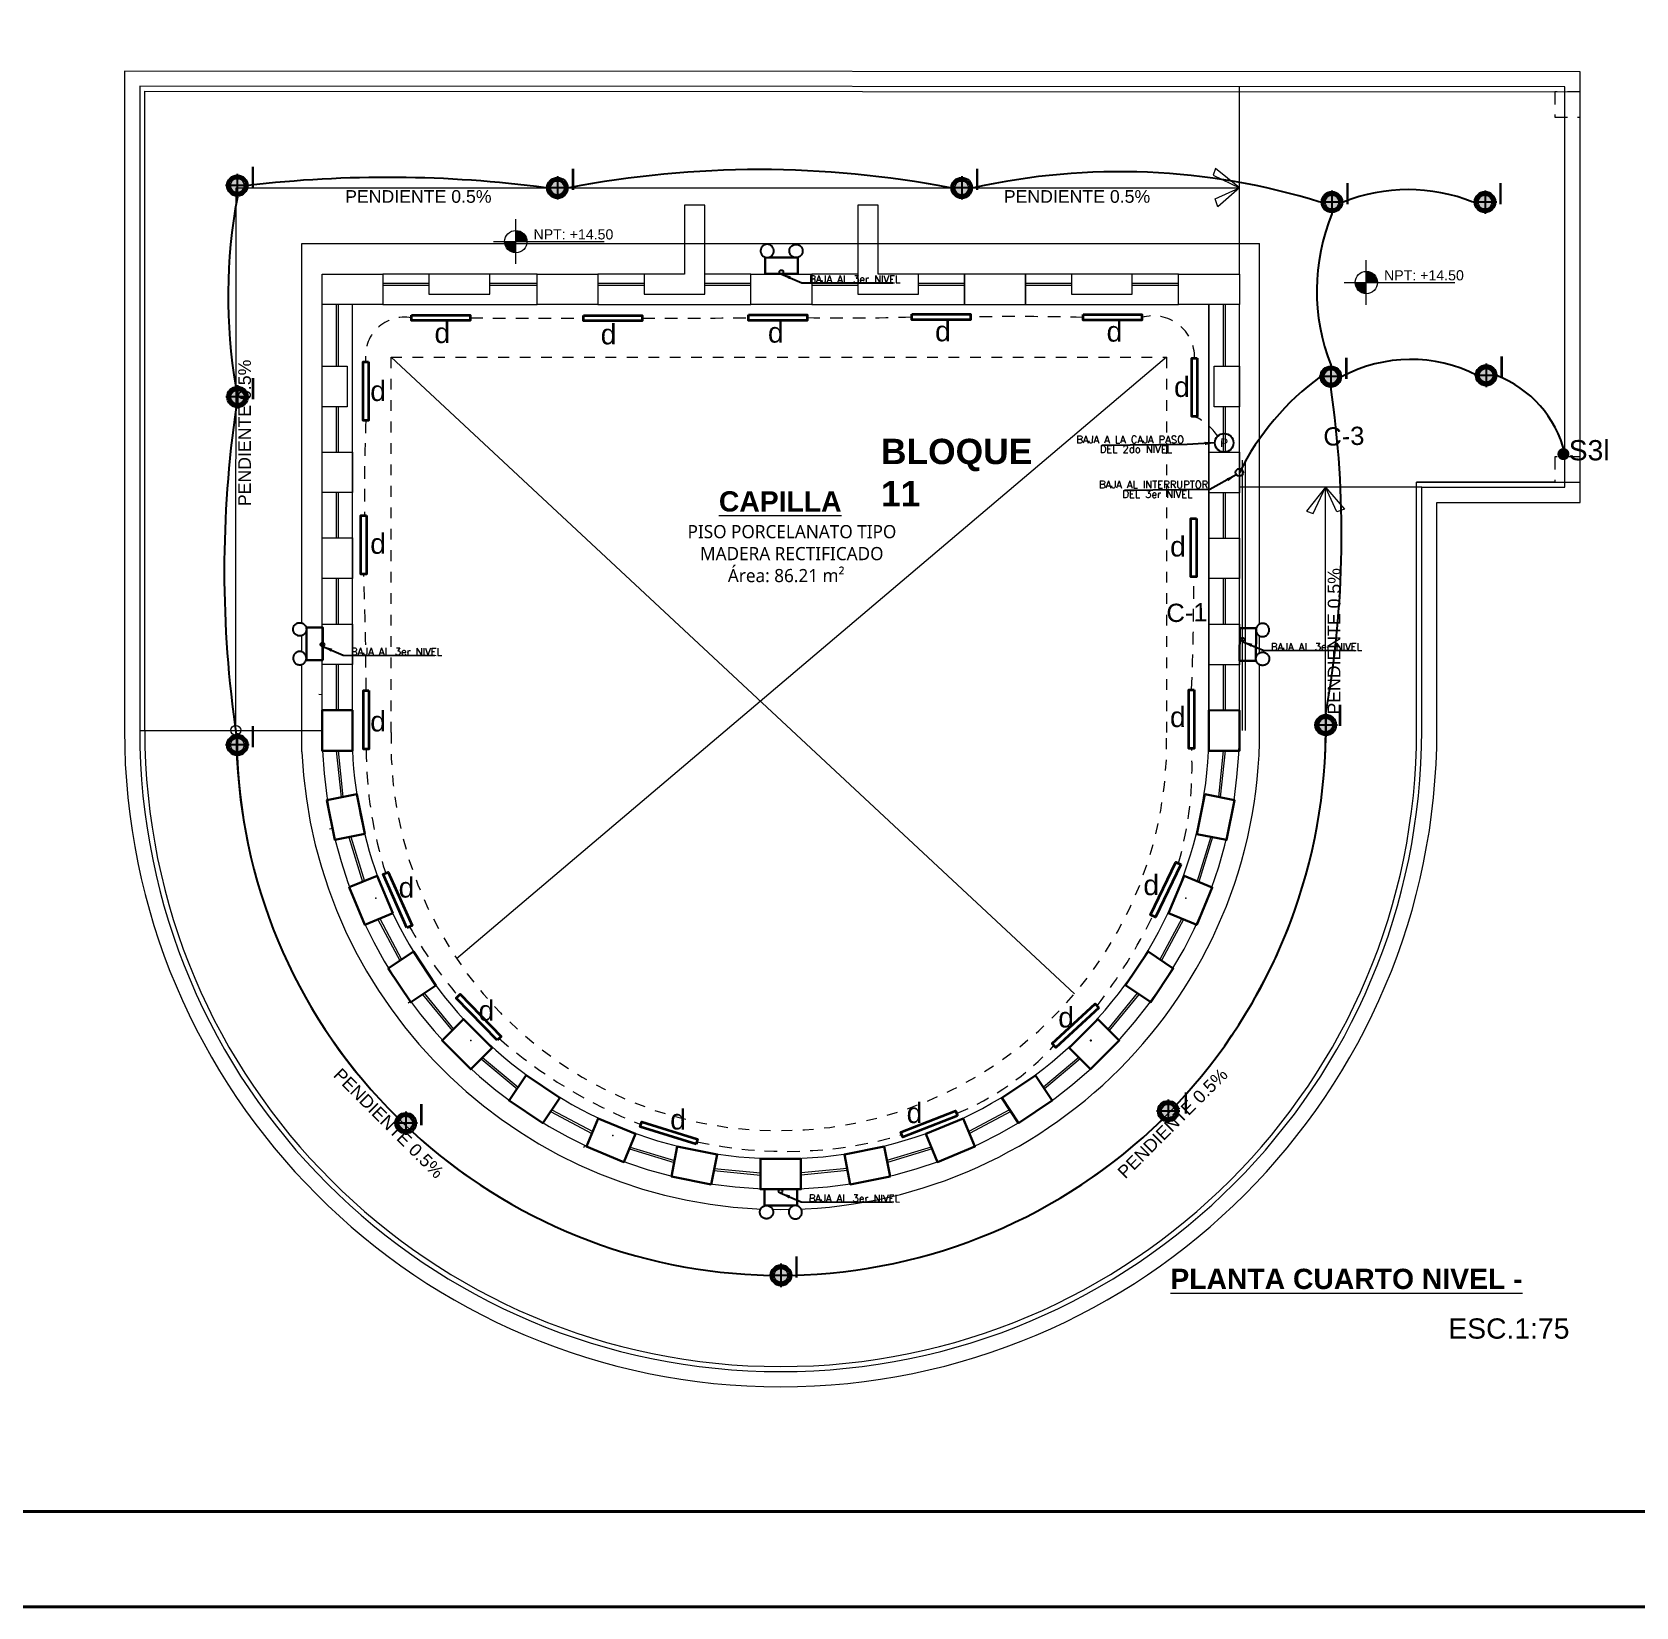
# Model space of a CAD drawing. Header units: metres. Extents: x 44.2 to 92, y 190.7 to 278.8.
# Drawn here: x 64.15 to 79.99, y 245.24 to 260.78 of the extents above; entities that cross this region are included whole.
import ezdxf
from ezdxf.enums import TextEntityAlignment as Align

# ---------------------------------------------------------------- set-up
doc = ezdxf.new("R2010")
doc.units = ezdxf.units.M
doc.set_wipeout_variables(frame=1)
for name, pattern in [('CONTINUA', [0]), ('Dashed', [0.211667, 0.105833, -0.105833]), ('DASHED2', [0.375, 0.25, -0.125]), ('HIDDEN2', [0.1875, 0.125, -0.0625])]:
    doc.linetypes.add(name, pattern=pattern)
for name, color, linetype, lineweight in [('A-DOOR', 31, 'Continuous', 18), ('corriente debil', 30, 'Continuous', 15), ('Cotas varias El', 253, 'Continuous', 13), ('Emergencia', 20, 'Continuous', 25), ('GRAFO01', 7, 'Continuous', 0), ('letras sr', 7, 'Continuous', 5), ('TOMACORRIENTE', 5, 'HIDDEN2', 30)]:
    doc.layers.add(name, color=color, linetype=linetype, lineweight=lineweight)
doc.layers.add('ALUMBRADO', color=1, linetype='Continuous')
doc.layers.add('Annotation - Text_Pen_No__167', color=7, linetype='Continuous', lineweight=13, true_color=0x6a6a6a)
doc.styles.add('01COTAS', font='romans.shx')
doc.styles.add('GENERATED_STYLE_1', font='')
doc.styles.add('GENERATED_STYLE_3', font='romand.shx')
doc.styles.add('Santa Rosa 1 50', font='trebuc.ttf')
doc.styles.get("Standard").update_dxf_attribs({"font": 'arial.ttf'})
doc.styles.get('GENERATED_STYLE_1').set_extended_font_data('Arial', bold=True)
doc.dimstyles.new('DIM-50-PLANTA', dxfattribs={"dimscale": 0.05, "dimtxt": 2, "dimasz": 2, "dimexe": 2, "dimexo": 2, "dimgap": 1, "dimtad": 1, "dimdec": 0, "dimlfac": 1000, "dimdsep": 46, "dimtxsty": '01COTAS', "dimcen": 25, "dimclrd": 9, "dimclre": 9, "dimclrt": 7, "dimadec": 0, "dimazin": 0, "dimtfac": 1, "dimtdec": 0, "dimtmove": 2, "dimatfit": 3, "dimfxl": 1, "dimtolj": 1, "dimtzin": 0, "dimarcsym": 0})

# ---------------------------------------------------------------- blocks, each defined once
blk = doc.blocks.new('*U154')
at = {"color": 3, "lineweight": 30}
blk.add_lwpolyline([(0.15, -0.2), (-0.15, -0.2), (-0.15, 0.2), (0.15, 0.2), (0.15, -0.2)], dxfattribs=at)
blk = doc.blocks.new('*U155')
at = {"layer": 'Cotas varias El', "color": 0, "linetype": 'ByBlock', "lineweight": -2, "transparency": 16777216}
blk.add_blockref('*U154', (69.139, 267.452), dxfattribs=at)
for p, rotation in [((77.895, 267.451), 179.9520000000052), ((69.224, 266.598), 11.24699999999995), ((77.811, 266.597), 168.704999999999), ((69.473, 265.777), 22.49399999999986), ((77.562, 265.776), 157.4579999999991), ((69.878, 265.02), 33.74099999999988), ((77.157, 265.02), 146.2109999999992), ((70.422, 264.357), 44.98799999999987), ((76.612, 264.357), 134.9639999999992), ((71.086, 263.813), 56.23499999999976), ((75.949, 263.813), 123.7169999999993), ((71.842, 263.408), 67.48199999999966), ((75.192, 263.408), 112.4699999999994), ((72.663, 263.159), 78.72899999999957), ((74.371, 263.159), 101.2229999999994), ((73.517, 263.075), 89.97599999999949)]:
    blk.add_blockref('*U154', p, dxfattribs=dict(at, rotation=rotation))
blk = doc.blocks.new('LED PASILLO')
at = {"layer": 'ALUMBRADO'}
h = blk.add_hatch(color=202, dxfattribs=at)
h.dxf.hatch_style = 1
edge = h.paths.add_edge_path()
edge.add_line((0, 0.138), (0, -0.138))
edge.add_line((-0.138, 0), (0.138, 0))
edge = h.paths.add_edge_path()
edge.add_line((0, 0), (0, 0.085))
edge.add_arc((0, 0), 0.0845, 90, 180)
edge.add_line((-0.085, 0), (0, 0))
edge = h.paths.add_edge_path()
edge.add_line((0.085, 0), (0, 0))
edge.add_line((0, 0), (0, -0.085))
edge.add_arc((0, 0), 0.0845, 270, 360)
at = {"layer": 'ALUMBRADO', "color": 202}
for points in [[(-0.138, 0), (0.138, 0)], [(0, 0.138), (0, -0.138)]]:
    blk.add_lwpolyline(points, dxfattribs=at)
for radius in [0.122, 0.103, 0.0845]:
    blk.add_circle((0, 0), radius, dxfattribs=at)
blk = doc.blocks.new('Emergencia')
blk.add_lwpolyline([(0, 0), (0, 0)])
at = {"layer": 'Emergencia', "color": 5, "lineweight": 30}
for points in [[(0.25, -0.25), (0.25, 0), (-0.25, 0), (-0.25, -0.25)], [(-0.25, -0.222), (-0.25, -0.25), (0.25, -0.25), (0.25, -0.222)]]:
    blk.add_lwpolyline(points, dxfattribs=at)
at = {"color": 1, "lineweight": 5}
for points in [[(-0.171, -0.263), (-0.164, -0.267), (-0.158, -0.272), (-0.152, -0.277), (-0.146, -0.283), (-0.141, -0.289), (-0.136, -0.295), (-0.132, -0.302), (-0.129, -0.309), (-0.126, -0.316), (-0.123, -0.324), (-0.121, -0.332), (-0.12, -0.34), (-0.12, -0.348), (-0.12, -0.355), (-0.12, -0.363), (-0.121, -0.371), (-0.123, -0.379), (-0.126, -0.387), (-0.129, -0.394), (-0.133, -0.401), (-0.137, -0.408), (-0.141, -0.414), (-0.147, -0.42), (-0.152, -0.426), (-0.158, -0.431), (-0.165, -0.436), (-0.172, -0.44), (-0.179, -0.443), (-0.186, -0.447), (-0.194, -0.449), (-0.201, -0.451), (-0.209, -0.452), (-0.217, -0.453), (-0.225, -0.453), (-0.233, -0.452), (-0.241, -0.451), (-0.249, -0.449), (-0.256, -0.446), (-0.264, -0.443), (-0.271, -0.44), (-0.277, -0.436), (-0.284, -0.431), (-0.29, -0.426), (-0.295, -0.42), (-0.301, -0.414), (-0.305, -0.408), (-0.309, -0.401), (-0.313, -0.394), (-0.316, -0.386), (-0.319, -0.379), (-0.32, -0.371), (-0.322, -0.363), (-0.322, -0.355), (-0.322, -0.347), (-0.322, -0.339), (-0.32, -0.331), (-0.318, -0.324), (-0.316, -0.316), (-0.313, -0.309), (-0.309, -0.302), (-0.305, -0.295), (-0.3, -0.288), (-0.295, -0.282), (-0.29, -0.277), (-0.284, -0.272), (-0.277, -0.267), (-0.27, -0.263), (-0.263, -0.259), (-0.256, -0.256), (-0.248, -0.254), (-0.241, -0.252), (-0.233, -0.251), (-0.225, -0.25), (-0.217, -0.25), (-0.209, -0.251), (-0.201, -0.252), (-0.193, -0.254), (-0.186, -0.256), (-0.178, -0.259)], [(0.171, -0.263), (0.164, -0.267), (0.158, -0.272), (0.152, -0.277), (0.146, -0.283), (0.141, -0.289), (0.136, -0.295), (0.132, -0.302), (0.129, -0.309), (0.126, -0.316), (0.123, -0.324), (0.121, -0.332), (0.12, -0.34), (0.12, -0.348), (0.12, -0.355), (0.12, -0.363), (0.121, -0.371), (0.123, -0.379), (0.126, -0.387), (0.129, -0.394), (0.133, -0.401), (0.137, -0.408), (0.141, -0.414), (0.147, -0.42), (0.152, -0.426), (0.158, -0.431), (0.165, -0.436), (0.172, -0.44), (0.179, -0.443), (0.186, -0.447), (0.194, -0.449), (0.201, -0.451), (0.209, -0.452), (0.217, -0.453), (0.225, -0.453), (0.233, -0.452), (0.241, -0.451), (0.249, -0.449), (0.256, -0.446), (0.264, -0.443), (0.271, -0.44), (0.277, -0.436), (0.284, -0.431), (0.29, -0.426), (0.295, -0.42), (0.301, -0.414), (0.305, -0.408), (0.309, -0.401), (0.313, -0.394), (0.316, -0.386), (0.319, -0.379), (0.32, -0.371), (0.322, -0.363), (0.322, -0.355), (0.322, -0.347), (0.322, -0.339), (0.32, -0.331), (0.318, -0.324), (0.316, -0.316), (0.313, -0.309), (0.309, -0.302), (0.305, -0.295), (0.3, -0.288), (0.295, -0.282), (0.29, -0.277), (0.284, -0.272), (0.277, -0.267), (0.27, -0.263), (0.263, -0.259), (0.256, -0.256), (0.248, -0.254), (0.241, -0.252), (0.233, -0.251), (0.225, -0.25), (0.217, -0.25), (0.209, -0.251), (0.201, -0.252), (0.193, -0.254), (0.186, -0.256), (0.178, -0.259)]]:
    blk.add_wipeout(points, dxfattribs=at).dxf.layer = 'Emergencia'
at = {"layer": 'Emergencia', "color": 30, "true_color": 0xf26722}
for points in [[(-0.171, -0.263), (-0.164, -0.267), (-0.158, -0.272), (-0.152, -0.277), (-0.146, -0.283), (-0.141, -0.289), (-0.136, -0.295), (-0.132, -0.302), (-0.129, -0.309), (-0.126, -0.316), (-0.123, -0.324), (-0.121, -0.332), (-0.12, -0.34), (-0.12, -0.348), (-0.12, -0.355), (-0.12, -0.363), (-0.121, -0.371), (-0.123, -0.379), (-0.126, -0.387), (-0.129, -0.394), (-0.133, -0.401), (-0.137, -0.408), (-0.141, -0.414), (-0.147, -0.42), (-0.152, -0.426), (-0.158, -0.431), (-0.165, -0.436), (-0.172, -0.44), (-0.179, -0.443), (-0.186, -0.447), (-0.194, -0.449), (-0.201, -0.451), (-0.209, -0.452), (-0.217, -0.453), (-0.225, -0.453), (-0.233, -0.452), (-0.241, -0.451), (-0.249, -0.449), (-0.256, -0.446), (-0.264, -0.443), (-0.271, -0.44), (-0.277, -0.436), (-0.284, -0.431), (-0.29, -0.426), (-0.295, -0.42), (-0.301, -0.414), (-0.305, -0.408), (-0.309, -0.401), (-0.313, -0.394), (-0.316, -0.386), (-0.319, -0.379), (-0.32, -0.371), (-0.322, -0.363), (-0.322, -0.355), (-0.322, -0.347), (-0.322, -0.339), (-0.32, -0.331), (-0.318, -0.324), (-0.316, -0.316), (-0.313, -0.309), (-0.309, -0.302), (-0.305, -0.295), (-0.3, -0.288), (-0.295, -0.282), (-0.29, -0.277), (-0.284, -0.272), (-0.277, -0.267), (-0.27, -0.263), (-0.263, -0.259), (-0.256, -0.256), (-0.248, -0.254), (-0.241, -0.252), (-0.233, -0.251), (-0.225, -0.25), (-0.217, -0.25), (-0.209, -0.251), (-0.201, -0.252), (-0.193, -0.254), (-0.186, -0.256), (-0.178, -0.259)], [(0.171, -0.263), (0.164, -0.267), (0.158, -0.272), (0.152, -0.277), (0.146, -0.283), (0.141, -0.289), (0.136, -0.295), (0.132, -0.302), (0.129, -0.309), (0.126, -0.316), (0.123, -0.324), (0.121, -0.332), (0.12, -0.34), (0.12, -0.348), (0.12, -0.355), (0.12, -0.363), (0.121, -0.371), (0.123, -0.379), (0.126, -0.387), (0.129, -0.394), (0.133, -0.401), (0.137, -0.408), (0.141, -0.414), (0.147, -0.42), (0.152, -0.426), (0.158, -0.431), (0.165, -0.436), (0.172, -0.44), (0.179, -0.443), (0.186, -0.447), (0.194, -0.449), (0.201, -0.451), (0.209, -0.452), (0.217, -0.453), (0.225, -0.453), (0.233, -0.452), (0.241, -0.451), (0.249, -0.449), (0.256, -0.446), (0.264, -0.443), (0.271, -0.44), (0.277, -0.436), (0.284, -0.431), (0.29, -0.426), (0.295, -0.42), (0.301, -0.414), (0.305, -0.408), (0.309, -0.401), (0.313, -0.394), (0.316, -0.386), (0.319, -0.379), (0.32, -0.371), (0.322, -0.363), (0.322, -0.355), (0.322, -0.347), (0.322, -0.339), (0.32, -0.331), (0.318, -0.324), (0.316, -0.316), (0.313, -0.309), (0.309, -0.302), (0.305, -0.295), (0.3, -0.288), (0.295, -0.282), (0.29, -0.277), (0.284, -0.272), (0.277, -0.267), (0.27, -0.263), (0.263, -0.259), (0.256, -0.256), (0.248, -0.254), (0.241, -0.252), (0.233, -0.251), (0.225, -0.25), (0.217, -0.25), (0.209, -0.251), (0.201, -0.252), (0.193, -0.254), (0.186, -0.256), (0.178, -0.259)]]:
    blk.add_lwpolyline(points, close=True, dxfattribs=at)

msp = doc.modelspace()

# ---------------------------------------------------------------- hatches: boundary and pattern name
at = {"layer": 'ALUMBRADO', "lineweight": 25}
h = msp.add_hatch(color=102, dxfattribs=at)
h.dxf.hatch_style = 1
h.paths.add_polyline_path([(79.211, 256.616, -1), (79.331, 256.616, -1)])
at = {"layer": 'Cotas varias El'}
for points in [[(68.929, 258.713), (68.819, 258.713), (68.827, 258.671), (68.851, 258.635), (68.887, 258.611), (68.929, 258.603)], [(68.929, 258.713), (69.039, 258.713), (69.03, 258.755), (69.007, 258.791), (68.971, 258.815), (68.929, 258.823)], [(77.325, 258.309), (77.435, 258.309), (77.426, 258.351), (77.402, 258.387), (77.367, 258.41), (77.325, 258.419)], [(77.325, 258.309), (77.215, 258.309), (77.223, 258.267), (77.247, 258.231), (77.282, 258.207), (77.325, 258.199)]]:
    msp.add_hatch(color=256, dxfattribs=at).paths.add_polyline_path(points)

# ---------------------------------------------------------------- linework, layer by layer
at = {"color": 7, "lineweight": 40}
msp.add_lwpolyline([(44.219, 278.839), (92.044, 278.839), (92.044, 245.239), (44.219, 245.239), (44.219, 278.839)], dxfattribs=at)
msp.add_lwpolyline([(44.719, 278.339), (91.245, 278.339), (91.245, 246.18), (44.719, 246.18)], close=True, dxfattribs=at)
at = {"color": 251, "linetype": 'HIDDEN2', "lineweight": 0, "true_color": 0x636466}
for points in [[(79.435, 259.941), (79.435, 260.191), (79.185, 260.191), (79.185, 259.941)], [(79.435, 256.338), (79.435, 256.588), (79.185, 256.588), (79.185, 256.338)]]:
    msp.add_lwpolyline(points, close=True, dxfattribs=at)
at = {"color": 7, "ltscale": 0.0005}
msp.add_circle((75.922, 256.727), 0.0913, dxfattribs=at)
msp.add_point((74.605, 250.829))
at = {"layer": 'A-DOOR', "color": 2, "lineweight": 35}
for points in [[(67.899, 257.987), (68.478, 257.987), (68.478, 257.933), (67.899, 257.933)], [(69.598, 257.984), (70.176, 257.984), (70.176, 257.93), (69.598, 257.93)], [(71.227, 257.989), (71.806, 257.989), (71.806, 257.935), (71.227, 257.935)], [(72.839, 257.996), (73.417, 257.996), (73.417, 257.942), (72.839, 257.942)], [(74.531, 257.992), (75.11, 257.992), (75.11, 257.938), (74.531, 257.938)], [(67.475, 257.526), (67.475, 256.947), (67.421, 256.947), (67.421, 257.526)], [(75.657, 257.564), (75.657, 256.986), (75.603, 256.986), (75.603, 257.564)], [(67.454, 256.009), (67.454, 255.431), (67.4, 255.431), (67.4, 256.009)], [(75.648, 255.981), (75.648, 255.403), (75.594, 255.403), (75.594, 255.981)], [(67.479, 254.283), (67.479, 253.705), (67.425, 253.705), (67.425, 254.283)], [(75.627, 254.289), (75.627, 253.71), (75.573, 253.71), (75.573, 254.289)], [(75.494, 252.566), (75.243, 252.045), (75.194, 252.069), (75.445, 252.59)], [(67.855, 251.941), (67.62, 252.469), (67.669, 252.491), (67.905, 251.963)], [(68.744, 250.832), (68.342, 251.247), (68.38, 251.285), (68.783, 250.869)], [(74.685, 251.15), (74.259, 250.758), (74.223, 250.798), (74.649, 251.189)], [(70.708, 249.804), (70.156, 249.975), (70.172, 250.026), (70.724, 249.856)], [(73.29, 250.084), (72.751, 249.874), (72.731, 249.924), (73.27, 250.134)]]:
    msp.add_lwpolyline(points, close=True, dxfattribs=at)
at = {"layer": 'ALUMBRADO', "linetype": 'CONTINUA', "lineweight": 25}
msp.add_circle((76.072, 256.435), 0.037, dxfattribs=at)
for centre, radius, start, end in [((67.664, 247.526), 11.821, 82.4109, 96.7122), ((71.335, 249.538), 9.886, 79.0337, 100.9663), ((74.894, 252.772), 6.631, 72.6879, 102.6079), ((77.737, 257.499), 1.727, 68.2515, 111.7485), ((71.36, 258.174), 5.271, 169.3185, 189.7455), ((78.838, 258.227), 2.002, 157.6614, 201.4253), ((77.763, 256.112), 1.438, 62.9054, 118.1157), ((78.439, 255.244), 2.65, 126.2573, 153.2893), ((78.212, 256.361), 1.106, 14.0149, 68.891), ((67.065, 255.819), 10.016, 349.8674, 8.3812), ((77.144, 255.464), 11.093, 171.6273, 188.3831), ((71.509, 253.911), 5.417, 316.6387, 359.1101), ((71.468, 253.847), 5.293, 182.3552, 225.5035)]:
    msp.add_arc(centre, radius, start, end, dxfattribs=at)
at = {"layer": 'Cotas varias El'}
for p, q in [((76.072, 258.393), (76.073, 260.242)), ((66.166, 253.889), (66.168, 259.243)), ((66.168, 259.243), (76.072, 259.243)), ((68.929, 258.493), (68.929, 258.933)), ((68.709, 258.713), (69.803, 258.713)), ((66.816, 253.679), (66.816, 258.693)), ((66.816, 258.693), (76.272, 258.693)), ((76.272, 253.889), (76.272, 258.693)), ((77.325, 258.089), (77.325, 258.529)), ((67.016, 253.889), (67.016, 258.293)), ((67.617, 258.303), (68.072, 258.303)), ((67.617, 258.283), (68.072, 258.283)), ((68.672, 258.303), (69.14, 258.303)), ((68.672, 258.283), (69.14, 258.283)), ((69.74, 258.303), (70.195, 258.303)), ((69.74, 258.283), (70.195, 258.283)), ((70.795, 258.303), (71.25, 258.303)), ((70.795, 258.283), (71.25, 258.283)), ((71.85, 258.303), (72.305, 258.303)), ((71.85, 258.283), (72.305, 258.283)), ((72.905, 258.303), (73.36, 258.303)), ((72.905, 258.283), (73.36, 258.283)), ((73.96, 258.303), (74.415, 258.303)), ((73.96, 258.283), (74.415, 258.283)), ((75.015, 258.303), (75.47, 258.303)), ((75.015, 258.283), (75.47, 258.283)), ((77.105, 258.309), (78.199, 258.309)), ((67.156, 258.093), (67.156, 257.482)), ((67.176, 258.093), (67.176, 257.482)), ((67.316, 253.889), (67.316, 258.093)), ((75.772, 258.093), (75.772, 253.889)), ((75.912, 258.093), (75.912, 257.482)), ((75.932, 258.093), (75.932, 257.482)), ((76.072, 253.889), (76.072, 258.093)), ((67.698, 257.571), (74.445, 251.289)), ((75.354, 257.571), (68.345, 251.636)), ((67.156, 257.082), (67.156, 256.633)), ((67.176, 257.082), (67.176, 256.633)), ((75.912, 257.082), (75.912, 256.633)), ((75.932, 257.082), (75.932, 256.633)), ((76.102, 253.889), (76.102, 256.555)), ((76.132, 253.889), (76.132, 256.555)), ((67.156, 256.236), (67.156, 255.788)), ((67.176, 256.236), (67.176, 255.788)), ((75.912, 256.236), (75.912, 255.788)), ((75.932, 256.236), (75.932, 255.788)), ((77.872, 256.288), (76.072, 256.288)), ((76.922, 253.889), (76.923, 256.288)), ((67.156, 255.388), (67.156, 254.939)), ((67.176, 255.388), (67.176, 254.939)), ((75.912, 255.388), (75.912, 254.939)), ((75.932, 255.388), (75.932, 254.939)), ((67.156, 254.538), (67.156, 254.089)), ((67.176, 254.538), (67.176, 254.089)), ((75.912, 254.538), (75.912, 254.089)), ((75.932, 254.538), (75.932, 254.089)), ((67.016, 254.24), (66.986, 254.242)), ((65.216, 253.889), (67.016, 253.889)), ((67.156, 253.688), (67.206, 253.229)), ((67.176, 253.688), (67.222, 253.232)), ((75.912, 253.688), (75.867, 253.232)), ((75.932, 253.688), (75.883, 253.229)), ((67.091, 252.918), (67.12, 252.925)), ((67.28, 252.836), (67.416, 252.394)), ((67.3, 252.84), (67.434, 252.402)), ((75.789, 252.84), (75.654, 252.402)), ((75.808, 252.836), (75.673, 252.394)), ((67.567, 252.024), (67.785, 251.617)), ((67.586, 252.032), (67.802, 251.628)), ((75.503, 252.032), (75.287, 251.628)), ((75.521, 252.024), (75.303, 251.617)), ((68.007, 251.284), (68.3, 250.927)), ((68.024, 251.295), (68.315, 250.942)), ((75.064, 251.295), (74.773, 250.942)), ((75.081, 251.284), (74.788, 250.927)), ((67.891, 251.215), (67.867, 251.197)), ((68.587, 250.648), (68.941, 250.352)), ((68.601, 250.662), (68.952, 250.368)), ((74.488, 250.662), (74.137, 250.368)), ((74.502, 250.648), (74.148, 250.352)), ((69.273, 250.129), (69.68, 249.912)), ((69.284, 250.146), (69.688, 249.93)), ((73.804, 250.146), (73.4, 249.93)), ((73.816, 250.129), (73.408, 249.912)), ((69.61, 249.795), (69.597, 249.768)), ((70.05, 249.759), (70.492, 249.625)), ((70.058, 249.777), (70.496, 249.644)), ((73.031, 249.777), (72.593, 249.644)), ((73.039, 249.759), (72.597, 249.625)), ((70.884, 249.546), (71.344, 249.501)), ((70.888, 249.566), (71.344, 249.521)), ((72.2, 249.566), (71.745, 249.521)), ((72.204, 249.546), (71.745, 249.501))]:
    msp.add_line(p, q, dxfattribs=at)
at = {"layer": 'Cotas varias El', "linetype": 'Dashed'}
for p, q in [((67.698, 253.867), (67.698, 257.571)), ((67.698, 257.571), (75.354, 257.571)), ((75.354, 257.571), (75.354, 253.867))]:
    msp.add_line(p, q, dxfattribs=at)
at = {"layer": 'Cotas varias El'}
for points in [[(78.022, 253.889), (78.022, 256.138), (79.435, 256.138), (79.435, 260.39), (65.066, 260.396), (65.066, 253.889)], [(77.872, 253.889), (77.872, 256.288), (79.285, 256.288), (79.285, 260.241), (65.216, 260.246), (65.216, 253.889)], [(65.266, 253.889), (65.266, 260.196), (79.435, 260.19)], [(76.072, 259.243), (75.835, 259.433), (75.814, 259.367), (76.072, 259.243), (75.858, 259.057), (75.832, 259.134), (76.072, 259.243)], [(70.795, 258.393), (70.795, 259.073), (70.595, 259.073), (70.595, 258.393)], [(72.505, 258.393), (72.505, 259.073), (72.305, 259.073), (72.305, 258.393)], [(67.016, 258.093), (67.016, 258.393), (67.617, 258.393), (67.617, 258.093), (67.016, 258.093)], [(69.14, 258.093), (69.14, 258.393), (69.74, 258.393), (69.74, 258.093), (69.14, 258.093)], [(70.595, 258.393), (69.74, 258.393), (69.74, 258.093), (71.25, 258.093), (71.25, 258.393), (70.795, 258.393)], [(70.595, 258.393), (70.195, 258.393), (70.195, 258.193), (70.795, 258.193), (70.795, 258.393)], [(71.25, 258.093), (71.25, 258.393), (71.85, 258.393), (71.85, 258.093), (71.25, 258.093)], [(72.305, 258.393), (71.85, 258.393), (71.85, 258.093), (73.36, 258.093), (73.36, 258.393), (72.505, 258.393)], [(72.305, 258.393), (72.305, 258.193), (72.905, 258.193), (72.905, 258.393), (72.505, 258.393)], [(73.96, 258.093), (73.96, 258.393), (73.36, 258.393), (73.36, 258.093), (73.96, 258.093)], [(75.47, 258.093), (75.47, 258.393), (76.072, 258.393), (76.072, 258.093), (75.47, 258.093)], [(67.266, 257.082), (67.016, 257.082), (67.016, 257.482), (67.266, 257.482), (67.266, 257.082)], [(76.072, 257.082), (75.822, 257.082), (75.822, 257.482), (76.072, 257.482), (76.072, 257.082)], [(67.316, 256.236), (67.016, 256.236), (67.016, 256.636), (67.316, 256.636), (67.316, 256.236)], [(76.072, 256.235), (75.772, 256.235), (75.772, 256.635), (76.072, 256.635), (76.072, 256.235)], [(77.822, 253.889), (77.822, 256.338), (79.435, 256.338)], [(79.185, 256.338), (77.822, 256.338)], [(76.923, 256.288), (76.734, 256.051), (76.8, 256.03), (76.923, 256.288), (77.11, 256.074), (77.033, 256.047), (76.923, 256.288)], [(67.316, 255.388), (67.016, 255.388), (67.016, 255.788), (67.316, 255.788), (67.316, 255.388)], [(76.072, 255.387), (75.772, 255.387), (75.772, 255.787), (76.072, 255.787), (76.072, 255.387)], [(67.316, 254.538), (67.016, 254.538), (67.016, 254.938), (67.316, 254.938), (67.316, 254.538)], [(76.072, 254.537), (75.772, 254.537), (75.772, 254.937), (76.072, 254.937), (76.072, 254.537)]]:
    msp.add_lwpolyline(points, dxfattribs=at)
for points in [[(67.617, 258.393), (67.617, 258.093), (69.14, 258.093), (69.14, 258.393)], [(68.072, 258.393), (68.072, 258.193), (68.672, 258.193), (68.672, 258.393)], [(73.96, 258.393), (73.96, 258.093), (75.47, 258.093), (75.47, 258.393)], [(74.415, 258.393), (74.415, 258.193), (75.015, 258.193), (75.015, 258.393)]]:
    msp.add_lwpolyline(points, close=True, dxfattribs=at)
msp.add_lwpolyline([(68.581, 250.874, 0.196655), (71.544, 249.661, 0.414214), (75.772, 253.889), (75.772, 258.093)], format="xyb", dxfattribs=at)
for centre, radius in [((68.929, 258.713), 0.11), ((77.325, 258.309), 0.11), ((66.165, 253.89), 0.0488)]:
    msp.add_circle(centre, radius, dxfattribs=at)
for centre, radius, start, end in [((71.544, 253.889), 6.478, 180, 0), ((71.544, 253.889), 6.328, 180, 0), ((71.544, 253.889), 6.278, 180, 0), ((71.544, 253.889), 5.378, 180, 0), ((71.544, 253.889), 4.528, 270, 0), ((71.544, 253.889), 4.728, 270, 0), ((71.548, 253.898), 4.736, 182.6493, 269.959), ((71.544, 253.889), 4.528, 182.5515, 270), ((71.544, 253.889), 4.233, 182.6573, 222.3602)]:
    msp.add_arc(centre, radius, start, end, dxfattribs=at)
at = {"layer": 'Cotas varias El', "linetype": 'Dashed'}
msp.add_arc((71.526, 253.767), 3.829, 178.5036, 1.4964, dxfattribs=at)
at = {"layer": 'Cotas varias El'}
for p in [(67.546, 252.233), (75.543, 252.233), (68.484, 250.829), (69.888, 249.891)]:
    msp.add_point(p, dxfattribs=at)
at = {"layer": 'GRAFO01', "color": 251, "linetype": 'DASHED2', "lineweight": 9, "ltscale": 0.4}
msp.add_lwpolyline([(79.185, 260.193), (79.185, 260.193)], dxfattribs=at)
at = {"layer": 'TOMACORRIENTE', "color": 10, "lineweight": 20}
for centre, radius, start, end in [((67.829, 257.582), 0.385, 79.4727, 188.3984), ((69.286, 332.894), 74.938, 269.38209, 270.23857), ((70.424, 322.288), 64.331, 269.77899, 270.71521), ((72.196, 277.202), 19.243, 268.8395, 271.9161), ((73.86, 230.287), 27.686, 88.6108, 90.9161), ((75.221, 257.571), 0.409, 359.0464, 105.8019), ((75.395, 256.477), 0.561, 34.2253, 65.2543), ((85.503, 256.215), 18.069, 177.6774, 180.6527), ((40.276, 254.278), 27.175, 0.012, 2.4324), ((51.142, 255.326), 24.48, 357.5706, 0.1798), ((71.443, 253.704), 3.991, 179.992, 197.8657), ((72.141, 253.534), 3.464, 343.9701, 2.9089), ((71.754, 254.159), 4.459, 209.6675, 220.4452), ((70.444, 254.409), 5.322, 322.5079, 333.7743), ((71.899, 254.44), 4.767, 228.8588, 248.6457), ((72.271, 252.581), 2.671, 292.2079, 317.5338), ((71.594, 253.802), 4.068, 257.539, 286.3776)]:
    msp.add_arc(centre, radius, start, end, dxfattribs=at)

# ---------------------------------------------------------------- block references
at = {"layer": 'Cotas varias El', "xscale": 0.8365500000000002, "yscale": 0.8365500000000002, "zscale": 0.8365500000000002, "rotation": 270}
for p in [(66.18, 259.266), (69.34, 259.243), (73.331, 259.243), (76.986, 259.103), (78.497, 259.103), (76.975, 257.381), (78.508, 257.393), (66.182, 257.18), (76.925, 253.942), (66.18, 253.745), (67.843, 250.013), (71.547, 248.511)]:
    msp.add_blockref('LED PASILLO', p, dxfattribs=at)
at = {"layer": 'Cotas varias El'}
msp.add_blockref('*U155', (-1.973, -13.564), dxfattribs=at)
at = {"layer": 'TOMACORRIENTE', "xscale": 0.8365500000000002, "yscale": 0.8365500000000002, "zscale": 0.8365500000000002, "rotation": 270}
msp.add_blockref('LED PASILLO', (75.369, 250.131), dxfattribs=at)

# ---------------------------------------------------------------- texts
at = {"color": 7}
msp.add_attdef('P', text='P', height=0.0855, rotation=358.9657, dxfattribs=at).set_placement((75.922, 256.727), align=Align.MIDDLE_CENTER)
at = {"layer": 'ALUMBRADO', "color": 102, "lineweight": 25}
for s, p in [('l', (66.302, 259.243)), ('l', (69.462, 259.221)), ('l', (73.453, 259.221)), ('l', (77.108, 259.08)), ('l', (78.619, 259.08)), ('d', (68.126, 257.712)), ('d', (71.418, 257.716)), ('d', (73.068, 257.729)), ('d', (74.761, 257.726)), ('d', (69.767, 257.699)), ('l', (77.097, 257.358)), ('l', (78.63, 257.37)), ('l', (66.304, 257.157)), ('d', (67.492, 257.14)), ('d', (75.427, 257.18)), ('S3l', (79.323, 256.554)), ('d', (67.492, 255.632)), ('d', (75.388, 255.605)), ('d', (75.387, 253.922)), ('l', (77.035, 253.931)), ('d', (67.492, 253.879)), ('l', (66.302, 253.722)), ('d', (67.772, 252.239)), ('d', (75.124, 252.263)), ('d', (68.561, 251.024)), ('d', (74.284, 250.957)), ('l', (75.513, 250.108)), ('l', (67.965, 249.991)), ('d', (70.453, 249.95)), ('d', (72.787, 250.014)), ('l', (71.669, 248.488))]:
    msp.add_text(s, height=0.2, dxfattribs=at).set_placement(p)
at = {"layer": 'ALUMBRADO', "lineweight": 25}
for s, p in [('C-3', (76.903, 256.698)), ('C-1', (75.354, 254.957))]:
    msp.add_text(s, height=0.18, rotation=1.373, dxfattribs=at).set_placement(p)
at = {"layer": 'Annotation - Text_Pen_No__167', "color": 251, "linetype": 'Continuous', "lineweight": 13, "true_color": 0x6a6a6a, "insert": (75.369, 250.056), "char_height": 0.125, "attachment_point": 2, "rotation": 45, "style": 'GENERATED_STYLE_1'}
msp.add_mtext('\\A1;{\\fArial|b0|i0|c0|p34;PENDIENTE 0.5%}', dxfattribs=at)
at = {"layer": 'corriente debil', "style": 'GENERATED_STYLE_3'}
for s, p in [('BAJA A LA CAJA PASO', (74.463, 256.724)), ('DEL 2do NIVEL', (74.694, 256.629)), ('BAJA AL INTERRUPTOR', (74.687, 256.28)), ('DEL 3er NIVEL', (74.917, 256.185)), ('BAJA AL 3er NIVEL', (67.302, 254.631))]:
    msp.add_text(s, height=0.07204, rotation=359.9206, dxfattribs=at).set_placement(p)
at = {"layer": 'Cotas varias El', "style": 'GENERATED_STYLE_1'}
for s, insert, char_height, attachment_point in [('\\A1;{\\fArial|b0|i0|c0|p34;PENDIENTE 0.5%}', (67.967, 259.221), 0.125, 2), ('\\A1;{\\fArial|b0|i0|c0|p34;PENDIENTE 0.5%}', (74.469, 259.221), 0.125, 2), ('\\A1;{\\fArial|b0|i0|c0|p34;NPT: +14.50}', (69.104, 258.733), 0.1, 7), ('\\A1;{\\fArial|b0|i0|c0|p34;NPT: +14.50}', (77.5, 258.329), 0.1, 7)]:
    msp.add_mtext(s, dxfattribs=dict(at, insert=insert, char_height=char_height, attachment_point=attachment_point))
at = {"layer": 'Cotas varias El', "char_height": 0.125, "attachment_point": 2, "style": 'GENERATED_STYLE_1'}
for insert, rotation in [((66.189, 256.825), 90), ((76.944, 254.768), 90), ((67.719, 250.056), 315)]:
    msp.add_mtext('\\A1;{\\fArial|b0|i0|c0|p34;PENDIENTE 0.5%}', dxfattribs=dict(at, insert=insert, rotation=rotation))
at = {"layer": 'Cotas varias El'}
note = msp.add_mtext_dynamic_manual_height_columns('{\\fSwis721 Ex BT|b1|i0|c0|p34;BLOQUE }', width=1.1757, gutter_width=0.747, heights=[0.00685, 0.23], dxfattribs=dict(at, insert=(70.611, 256.767), char_height=0.25, attachment_point=1, style='Santa Rosa 1 50'))
for column, words in zip(note.columns.linked_columns, ['{\\fSwis721 Ex BT|b1|i0|c0|p34;11}']):
    column.text = words
at = {"layer": 'Cotas varias El', "insert": (70.461, 256.249), "char_height": 0.209, "attachment_point": 1, "style": 'Santa Rosa 1 50'}
msp.add_mtext_dynamic_manual_height_columns('\\pi0.47307;{\\fSwis721 Ex BT|b1|i0|c0|p34;\\H0.95694x;\\LCAPILLA\\P\\pi0.16382;\\fTrebuchet MS|b0|i0|c0|p34;\\H0.65x;\\lPISO PORCELANATO TIPO \\P\\pi0.28677;MADERA RECTIFICADO\\P\\pi0.56108;Área: 86.21 m²}', width=2.31721, gutter_width=0.5, heights=[0], dxfattribs=at)
at = {"layer": 'letras sr', "char_height": 0.209, "attachment_point": 1, "style": 'Santa Rosa 1 50'}
for s, width, heights, insert in [('\\pi0.67183;{\\fSwis721 Ex BT|b1|i0|c0|p34;\\H0.95694x;\\LPLANTA CUARTO NIVEL - }', 5.36842, [2.095], (74.719, 248.576)), ('{\\fSwis721 Ex BT|b0|i0|c0|p34;\\H0.95694x;ESC.1:75}', 3.87791, [0.291], (78.135, 248.086))]:
    msp.add_mtext_dynamic_manual_height_columns(s, width=width, gutter_width=0.5, heights=heights, dxfattribs=dict(at, insert=insert))

# ---------------------------------------------------------------- leaders
for points in [[(75.831, 256.727), (75.557, 256.711), (74.713, 256.7)], [(76.042, 256.411), (75.78, 256.267), (74.937, 256.256)]]:
    msp.add_leader(points, dimstyle='DIM-50-PLANTA', override={"dimgap": 1, "dimtad": 0})

# ---------------------------------------------------------------- next in the draw order: block references
at = {"layer": 'Emergencia', "lineweight": 25}
for p, xscale, yscale, zscale, rotation in [((71.552, 258.394), 0.6452139160277666, 0.6452139160277666, 0.6452139160277666, 179.7788555974608), ((67.023, 254.744), 0.6452139160277666, 0.6452139160277666, 0.6452139160277666, 269.9349771935941), ((76.075, 254.738), 0.6452139160277666, 0.6452139160277666, 0.6452139160277666, 89.93497719359405), ((71.547, 249.361), 0.6452139160277662, 0.6452139160277662, 0.6452139160277662, 359.8699543871863)]:
    msp.add_blockref('Emergencia', p, dxfattribs=dict(at, xscale=xscale, yscale=yscale, zscale=zscale, rotation=rotation))

# ---------------------------------------------------------------- next in the draw order: linework, layer by layer
at = {"layer": 'ALUMBRADO', "linetype": 'CONTINUA', "lineweight": 25}
for centre in [(71.551, 258.413), (67.02, 254.737), (76.103, 254.786), (71.542, 249.342)]:
    msp.add_circle(centre, 0.0191, dxfattribs=at)
for centre, radius, start, end in [((71.529, 253.924), 5.415, 271.2684, 314.2818), ((71.542, 253.874), 5.364, 227.3012, 268.8693)]:
    msp.add_arc(centre, radius, start, end, dxfattribs=at)

# ---------------------------------------------------------------- next in the draw order: texts
at = {"layer": 'corriente debil', "style": 'GENERATED_STYLE_3'}
for p in [(71.827, 258.307), (76.384, 254.679), (71.821, 249.236)]:
    msp.add_text('BAJA AL 3er NIVEL', height=0.07204, rotation=359.9206, dxfattribs=at).set_placement(p)

# ---------------------------------------------------------------- next in the draw order: leaders
for points in [[(71.545, 258.396), (71.752, 258.307), (72.651, 258.305)], [(76.101, 254.768), (76.308, 254.68), (77.207, 254.677)], [(67.019, 254.72), (67.226, 254.631), (68.125, 254.629)], [(71.539, 249.325), (71.746, 249.236), (72.645, 249.234)]]:
    msp.add_leader(points, dimstyle='DIM-50-PLANTA', override={"dimgap": 1, "dimtad": 0})

doc.saveas('drawing.dxf')
